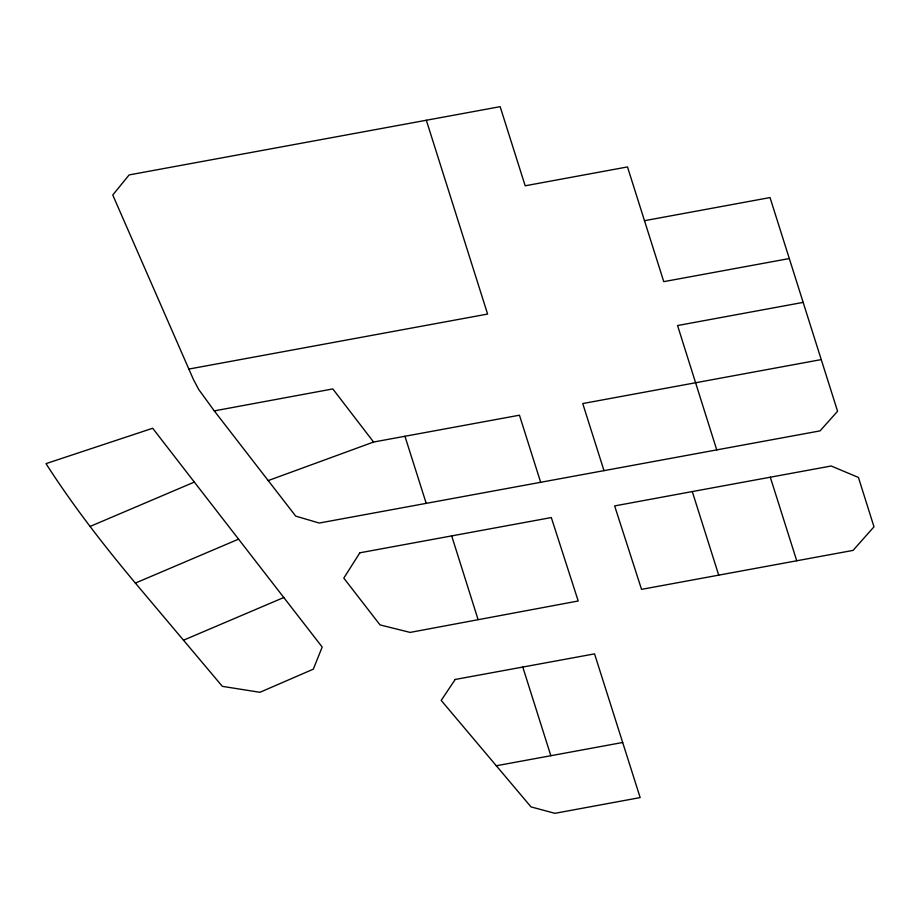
<?xml version="1.0" encoding="UTF-8"?>
<svg xmlns="http://www.w3.org/2000/svg" width="920" height="920" viewBox="0 0 920 920"><rect width="100%" height="100%" fill="white"/><g stroke="black" fill="none" stroke-linecap="round" stroke-linejoin="round"><path stroke-width="1.38" d="M90.171 526.412L194.338 482.08L322.184 647.047L313.306 669.173L259.934 692.3L222.352 686.355L135.378 583.084C103.465 544.928 72.875 505.54 46 463.634L152.674 428.26L194.338 482.08M135.378 583.084L238.567 539.154M183.505 640.205L283.808 597.505M268.214 480.585L373.577 442.037L519.455 415.207L540.661 482.298L820.053 430.882L837.579 411.263L770.029 197.57L644.506 220.696M789.348 258.543L663.769 281.646L627.486 166.934L525.182 185.794L500.147 106.674L129.133 174.915L112.757 195.017L193.373 379.385L198.708 389.471L214.279 410.883L332.81 388.93L373.577 442.037M692.288 491.567L614.64 505.919L641.539 589.363L853.058 550.401L874 526.815L858.429 477.434L831.174 466.003L692.288 491.567L718.704 575.138M188.726 369.092L487.6 314.065L426.328 120.255M803.171 302.392L677.557 325.53L716.749 449.891M821.226 359.593L582.74 403.558L604.003 470.66M540.661 482.298L319.228 523.043L295.722 516.131L214.279 410.883M496.294 765.762L622.679 742.486M770.304 477.204L796.731 560.774M522.79 667.069L550.838 755.711M451.685 535.9L478.043 619.447M404.949 436.264L426.213 503.366M359.858 552.805L343.804 578.116L380.029 624.91L410.136 632.408L578.208 600.99L551.31 517.558L359.858 552.805M455.193 679.466L441.197 700.407L531.001 806.886L554.898 813.326L640.159 797.582L594.55 653.867L455.193 679.466"/></g></svg>
